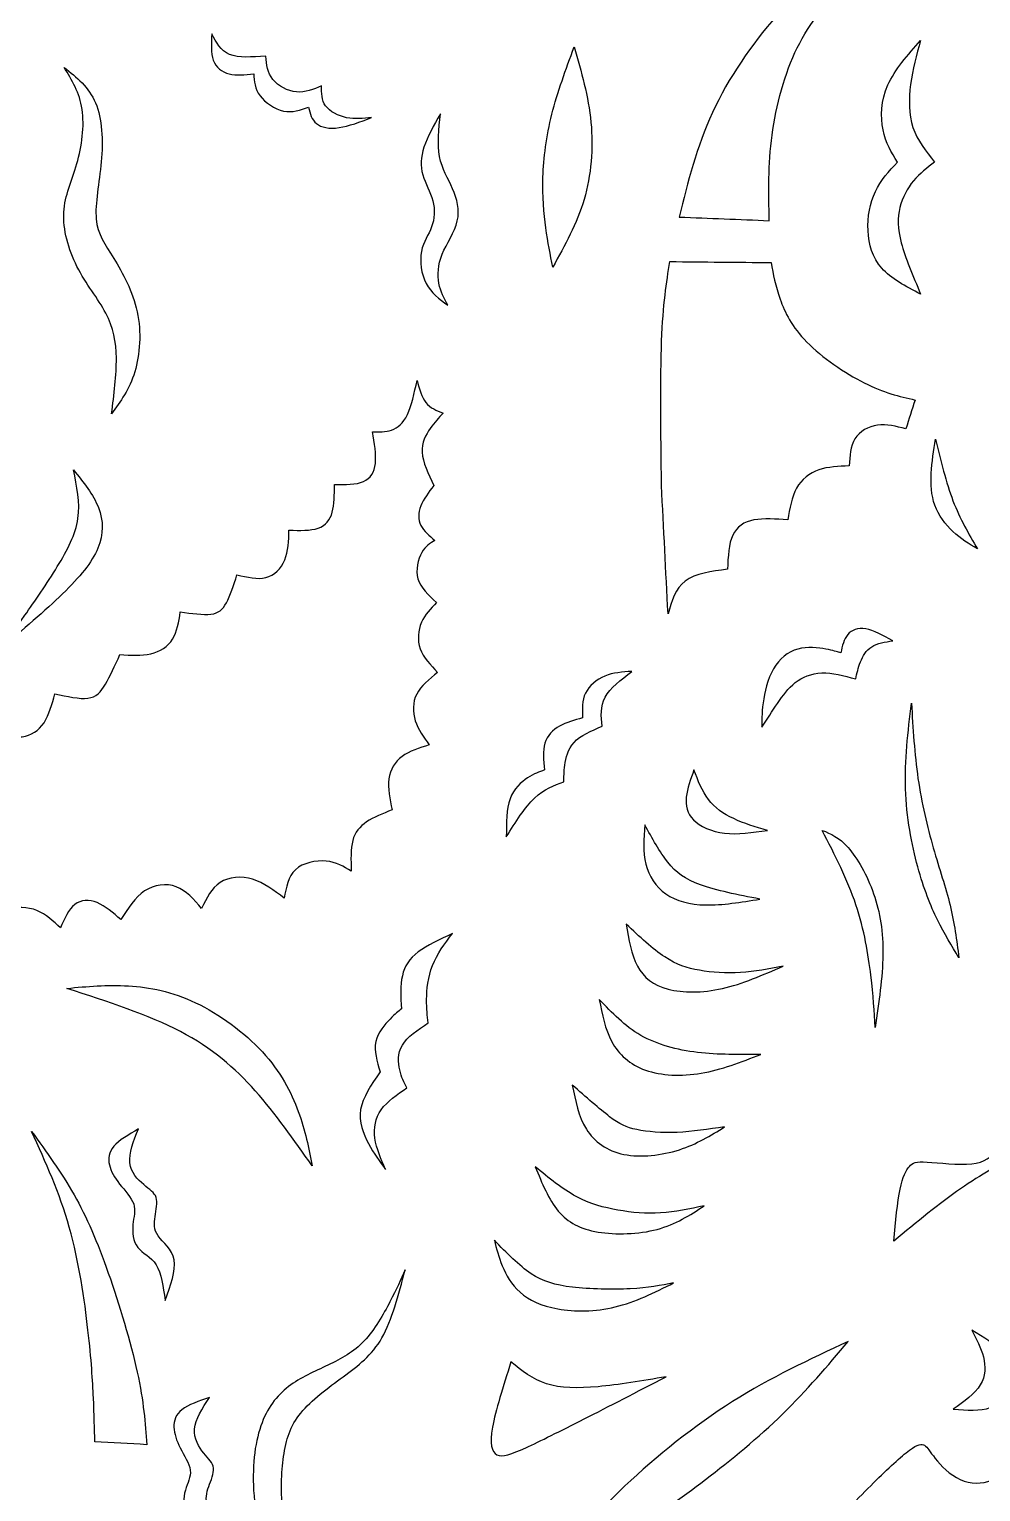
# Model space of a CAD drawing. Header units: millimetres. Extents: x 30 to 570, y 16 to 401.
# Drawn here: x 163.5 to 231.7, y 214.3 to 319.1 of the extents above; entities that cross this region are included whole.
import ezdxf

# ---------------------------------------------------------------- set-up
doc = ezdxf.new("R2010")
doc.units = ezdxf.units.MM
doc.layers.add('Default', color=7, linetype='Continuous')
doc.layers.add('DV1_Layer_1', color=7, linetype='Continuous')

# ---------------------------------------------------------------- blocks, each defined once
blk = doc.blocks.new('SE')
at = {"layer": 'DV1_Layer_1', "color": 7, "linetype": 'Continuous'}
for points, knots in [([(300.17, 19.96), (298.13, 20), (296.08, 20.05), (294.36, 20.47), (292.65, 20.89), (291.27, 21.7), (290.4, 22.74), (289.53, 23.79), (289.18, 25.08), (288.82, 26.37), (287.26, 26.33), (284.15, 26.24), (281.21, 28.28), (280.05, 29.42), (278.89, 30.55), (278.05, 31.8), (277.2, 33.05), (276.49, 32.42), (275.06, 31.18), (271.86, 31.53), (270.68, 32.31), (269.5, 33.09), (268.74, 34.47), (267.99, 35.85), (267.05, 34.87), (266.12, 33.89), (264.74, 33.38), (263.36, 32.87), (261.53, 32.83), (260.13, 33.16), (258.73, 33.49), (257.75, 34.21), (257.08, 35.07), (256.41, 35.94), (256.05, 36.97), (255.7, 37.99), (253.83, 37.9), (250.09, 37.72), (244.21, 39.86), (238.87, 42.26), (234.95, 41.91), (233.02, 41.42), (231.08, 40.93), (229.16, 40.13), (227.14, 38.79), (225.11, 37.46), (222.98, 35.59), (220.46, 33.87), (217.95, 32.16), (212.16, 29.04), (208.28, 27.04), (201.96, 24.99), (198.96, 24.34), (195.95, 23.7), (193.1, 23.43), (189.43, 23.5), (185.76, 23.56), (181.26, 23.97), (177.1, 25.28), (172.94, 26.59), (165.28, 31.04), (156.91, 35.5), (153.21, 37.08), (149.52, 38.66), (146.31, 39.59), (143.49, 40.01), (140.66, 40.44), (138.21, 40.35), (135.87, 39.66), (133.54, 38.97), (129.08, 36.39), (124.28, 35.59), (121.98, 35.41), (119.69, 35.23), (117.51, 35.27), (115.66, 35.63), (113.81, 35.99), (112.3, 36.65), (110.79, 37.32), (109.9, 35.81), (108.11, 32.78), (104.55, 31.53), (102.86, 31.24), (101.17, 30.96), (99.57, 31), (98.21, 31.53), (96.85, 32.07), (95.74, 33.09), (94.96, 34.21), (94.18, 35.32), (93.73, 36.52), (93.42, 37.79), (93.11, 39.06), (92.93, 40.39), (92.76, 41.73), (90.17, 40.88), (87.59, 40.04), (84.56, 39.21), (81.54, 38.39), (74.59, 36.79), (69.43, 36.43), (66.6, 36.68), (63.77, 36.92), (60.7, 37.59), (57.41, 38.9), (54.11, 40.22), (50.6, 42.17), (48.24, 45.18), (45.88, 48.18), (43.47, 56.29), (44.81, 61.36), (45.94, 63.41), (47.08, 65.46), (48.68, 67.02), (50.28, 68.57), (47.52, 70.89), (44.76, 73.2), (42, 75.52), (44.45, 78.15), (46.9, 80.77), (49.35, 83.4), (46.77, 85.8), (44.18, 88.21), (41.6, 90.61), (44.14, 93.24), (46.68, 95.87), (49.21, 98.49), (46.63, 101.12), (44.05, 103.75), (41.47, 106.37), (44.14, 109.04), (46.81, 111.71), (49.48, 114.39), (46.68, 116.88), (43.87, 119.37), (41.07, 121.87), (43.34, 124.63), (45.61, 127.39), (47.88, 130.15), (45.12, 132.68), (42.36, 135.22), (39.6, 137.76), (41.96, 140.39), (44.32, 143.01), (46.68, 145.64), (44.01, 148), (41.33, 150.36), (38.66, 152.72), (41.33, 155.3), (44.01, 157.88), (46.68, 160.46), (43.92, 162.87), (41.16, 165.27), (38.4, 167.68), (41.16, 170.39), (43.92, 173.11), (46.68, 175.82), (43.78, 178.09), (40.89, 180.36), (38, 182.63), (40.62, 185.31), (43.25, 187.98), (45.88, 190.65), (43.43, 193.14), (40.98, 195.63), (38.53, 198.13), (41.38, 200.49), (44.23, 202.85), (47.08, 205.21), (44.63, 207.7), (42.18, 210.19), (39.73, 212.69), (42.14, 215.22), (44.54, 217.76), (46.94, 220.3), (44.27, 222.66), (41.6, 225.02), (38.93, 227.38), (41.29, 230.32), (43.65, 233.25), (46.01, 236.19), (43.47, 238.37), (40.93, 240.56), (38.4, 242.74), (40.93, 245.68), (43.47, 248.61), (46.01, 251.55), (43.03, 253.56), (40.04, 255.56), (37.06, 257.56), (39.78, 259.83), (42.49, 262.1), (45.21, 264.37), (42.27, 267.04), (39.33, 269.72), (36.39, 272.39), (39.33, 274.92), (42.27, 277.46), (45.21, 280), (42.4, 282.49), (39.6, 284.99), (36.79, 287.48), (39.82, 290.06), (42.85, 292.64), (45.88, 295.23), (43.25, 297.81), (40.62, 300.39), (38, 302.97), (41.07, 305.29), (44.14, 307.6), (47.21, 309.92), (44.5, 311.88), (41.78, 313.84), (39.06, 315.79), (41.82, 318.51), (44.58, 321.23), (47.35, 323.94), (44.41, 326.79), (41.47, 329.64), (38.53, 332.49), (41.6, 334.8), (44.67, 337.12), (47.75, 339.43), (44.9, 342.24), (42.05, 345.04), (39.2, 347.85), (42, 349.94), (44.81, 352.03), (47.61, 354.13), (44.76, 356.17), (41.91, 358.22), (39.06, 360.27), (41.82, 363.07), (44.58, 365.88), (47.35, 368.68), (44.85, 370.78), (42.36, 372.87), (39.87, 374.96)], [0, 0, 0, 0, 0.011364, 0.011364, 0.011364, 0.022727, 0.022727, 0.022727, 0.034091, 0.034091, 0.034091, 0.045455, 0.056818, 0.056818, 0.056818, 0.068182, 0.068182, 0.068182, 0.079545, 0.090909, 0.090909, 0.090909, 0.102273, 0.102273, 0.102273, 0.113636, 0.113636, 0.113636, 0.125, 0.125, 0.125, 0.136364, 0.136364, 0.136364, 0.147727, 0.147727, 0.147727, 0.159091, 0.170455, 0.181818, 0.193182, 0.193182, 0.193182, 0.204545, 0.204545, 0.204545, 0.215909, 0.215909, 0.215909, 0.227273, 0.238636, 0.25, 0.25, 0.25, 0.261364, 0.261364, 0.261364, 0.272727, 0.272727, 0.272727, 0.284091, 0.295455, 0.295455, 0.295455, 0.306818, 0.306818, 0.306818, 0.318182, 0.318182, 0.318182, 0.329545, 0.340909, 0.340909, 0.340909, 0.352273, 0.352273, 0.352273, 0.363636, 0.363636, 0.363636, 0.375, 0.386364, 0.386364, 0.386364, 0.397727, 0.397727, 0.397727, 0.409091, 0.409091, 0.409091, 0.420455, 0.420455, 0.420455, 0.431818, 0.431818, 0.431818, 0.443182, 0.443182, 0.443182, 0.454545, 0.465909, 0.465909, 0.465909, 0.477273, 0.477273, 0.477273, 0.488636, 0.488636, 0.488636, 0.5, 0.511364, 0.511364, 0.511364, 0.522727, 0.522727, 0.522727, 0.534091, 0.534091, 0.534091, 0.545455, 0.545455, 0.545455, 0.556818, 0.556818, 0.556818, 0.568182, 0.568182, 0.568182, 0.579545, 0.579545, 0.579545, 0.590909, 0.590909, 0.590909, 0.602273, 0.602273, 0.602273, 0.613636, 0.613636, 0.613636, 0.625, 0.625, 0.625, 0.636364, 0.636364, 0.636364, 0.647727, 0.647727, 0.647727, 0.659091, 0.659091, 0.659091, 0.670455, 0.670455, 0.670455, 0.681818, 0.681818, 0.681818, 0.693182, 0.693182, 0.693182, 0.704545, 0.704545, 0.704545, 0.715909, 0.715909, 0.715909, 0.727273, 0.727273, 0.727273, 0.738636, 0.738636, 0.738636, 0.75, 0.75, 0.75, 0.761364, 0.761364, 0.761364, 0.772727, 0.772727, 0.772727, 0.784091, 0.784091, 0.784091, 0.795455, 0.795455, 0.795455, 0.806818, 0.806818, 0.806818, 0.818182, 0.818182, 0.818182, 0.829545, 0.829545, 0.829545, 0.840909, 0.840909, 0.840909, 0.852273, 0.852273, 0.852273, 0.863636, 0.863636, 0.863636, 0.875, 0.875, 0.875, 0.886364, 0.886364, 0.886364, 0.897727, 0.897727, 0.897727, 0.909091, 0.909091, 0.909091, 0.920455, 0.920455, 0.920455, 0.931818, 0.931818, 0.931818, 0.943182, 0.943182, 0.943182, 0.954545, 0.954545, 0.954545, 0.965909, 0.965909, 0.965909, 0.977273, 0.977273, 0.977273, 1, 1, 1, 1]), ([(210.09, 305.68), (210.71, 308.19), (211.33, 310.7), (212.47, 313.17), (213.62, 315.64), (215.28, 318.06), (217.06, 320.1), (218.84, 322.14), (220.73, 323.81), (224.24, 326.08), (225.86, 326.68), (227.48, 327.28), (225.59, 325.65), (223.7, 324.03), (222.17, 322.53), (220.64, 321.03), (219.46, 319.66), (218.56, 317.82), (217.66, 315.99), (217.04, 313.7), (216.75, 311.56), (216.46, 309.42), (216.51, 307.42), (216.55, 305.42), (214.4, 305.51), (212.24, 305.6), (210.09, 305.68)], [0, 0, 0, 0, 0.1, 0.1, 0.1, 0.2, 0.2, 0.2, 0.3, 0.3, 0.4, 0.4, 0.4, 0.5, 0.5, 0.5, 0.6, 0.6, 0.6, 0.7, 0.7, 0.7, 0.8, 0.8, 0.8, 1, 1, 1, 1]), ([(176.57, 318.81), (176.88, 318.21), (177.19, 317.61), (178.48, 317.08), (179.45, 317.15), (180.43, 317.21), (180.5, 316.61), (180.56, 316.01), (180.94, 315.54), (181.32, 315.06), (182.01, 314.7), (182.64, 314.65), (183.27, 314.59), (183.85, 314.84), (184.43, 315.08), (184.43, 314.57), (184.43, 314.06), (185.03, 313.24), (185.63, 312.93), (186.83, 312.68), (187.43, 312.75), (188.03, 312.82), (187.21, 312.5), (186.38, 312.19), (185.69, 312.09), (184.99, 311.99), (184.41, 312.1), (183.72, 312.66), (183.61, 313.1), (183.5, 313.55), (182.92, 313.35), (182.34, 313.15), (181.71, 313.28), (181.08, 313.41), (180.39, 313.88), (180.02, 314.38), (179.65, 314.88), (179.61, 315.41), (179.57, 315.95), (178.94, 315.88), (178.32, 315.81), (177.28, 316.08), (176.86, 316.41), (176.67, 316.92), (176.48, 317.44), (176.52, 318.12), (176.57, 318.81)], [0, 0, 0, 0, 0.055556, 0.055556, 0.111111, 0.111111, 0.111111, 0.166667, 0.166667, 0.166667, 0.222222, 0.222222, 0.222222, 0.277778, 0.277778, 0.277778, 0.333333, 0.333333, 0.388889, 0.388889, 0.444444, 0.444444, 0.444444, 0.5, 0.5, 0.5, 0.555556, 0.555556, 0.611111, 0.611111, 0.611111, 0.666667, 0.666667, 0.666667, 0.722222, 0.722222, 0.722222, 0.777778, 0.777778, 0.777778, 0.833333, 0.833333, 0.888889, 0.888889, 0.888889, 1, 1, 1, 1]), ([(202.56, 317.88), (201.96, 316.26), (201.36, 314.64), (200.56, 311.46), (200.36, 309.91), (200.31, 308.53), (200.27, 307.15), (200.38, 305.95), (200.52, 304.91), (200.67, 303.86), (200.85, 302.97), (201.02, 302.09), (201.89, 303.64), (202.76, 305.2), (203.27, 306.94), (203.78, 308.68), (203.93, 310.62), (203.76, 312.47), (203.58, 314.33), (203.07, 316.1), (202.56, 317.88)], [0, 0, 0, 0, 0.125, 0.125, 0.25, 0.25, 0.25, 0.375, 0.375, 0.375, 0.5, 0.5, 0.5, 0.625, 0.625, 0.625, 0.75, 0.75, 0.75, 1, 1, 1, 1]), ([(227.41, 318.35), (226.48, 317.3), (225.55, 316.26), (224.57, 314.04), (224.52, 312.86), (224.71, 311.93), (224.9, 310.99), (225.32, 310.3), (225.75, 309.62), (225.15, 308.97), (224.55, 308.33), (223.77, 306.68), (223.59, 305.68), (223.64, 304.71), (223.68, 303.73), (223.95, 302.77), (225.28, 301.26), (226.35, 300.71), (227.41, 300.15), (226.86, 301.46), (226.3, 302.77), (226.02, 303.82), (225.75, 304.86), (225.75, 305.64), (225.92, 306.36), (226.1, 307.08), (226.46, 307.75), (226.9, 308.28), (227.35, 308.82), (227.88, 309.22), (228.41, 309.62), (227.79, 310.39), (227.17, 311.17), (226.86, 312.1), (226.55, 313.04), (226.55, 314.13), (226.69, 315.19), (226.84, 316.26), (227.12, 317.3), (227.41, 318.35)], [0, 0, 0, 0, 0.066667, 0.066667, 0.133333, 0.133333, 0.133333, 0.2, 0.2, 0.2, 0.266667, 0.266667, 0.333333, 0.333333, 0.333333, 0.4, 0.4, 0.466667, 0.466667, 0.466667, 0.533333, 0.533333, 0.533333, 0.6, 0.6, 0.6, 0.666667, 0.666667, 0.666667, 0.733333, 0.733333, 0.733333, 0.8, 0.8, 0.8, 0.866667, 0.866667, 0.866667, 1, 1, 1, 1]), ([(165.97, 316.41), (166.53, 315.5), (167.08, 314.59), (167.26, 313.4), (167.44, 312.22), (167.24, 310.75), (166.88, 309.51), (166.53, 308.26), (166.02, 307.24), (165.88, 304.8), (166.26, 303.37), (166.89, 302.13), (167.53, 300.89), (168.41, 299.82), (168.96, 298.79), (169.5, 297.75), (169.7, 296.75), (169.73, 294.36), (169.55, 292.96), (169.37, 291.56), (170.01, 292.45), (170.66, 293.33), (171.04, 294.58), (171.41, 295.82), (171.52, 297.42), (170.9, 300.35), (170.17, 301.69), (168.9, 303.73), (168.37, 304.44), (168.27, 305.54), (168.17, 306.64), (168.5, 308.13), (168.77, 311.17), (168.7, 312.73), (168.23, 313.86), (167.75, 314.99), (166.86, 315.7), (165.97, 316.41)], [0, 0, 0, 0, 0.066667, 0.066667, 0.066667, 0.133333, 0.133333, 0.133333, 0.2, 0.2, 0.266667, 0.266667, 0.266667, 0.333333, 0.333333, 0.333333, 0.4, 0.4, 0.466667, 0.466667, 0.466667, 0.533333, 0.533333, 0.533333, 0.6, 0.6, 0.666667, 0.666667, 0.733333, 0.733333, 0.733333, 0.8, 0.8, 0.866667, 0.866667, 0.866667, 1, 1, 1, 1]), ([(193.49, 299.35), (192.89, 299.8), (192.29, 300.24), (191.58, 301.6), (191.47, 302.51), (191.6, 303.21), (191.74, 303.91), (192.12, 304.4), (192.33, 304.97), (192.54, 305.55), (192.63, 306.88), (191.87, 308.08), (191.69, 308.71), (191.52, 309.33), (191.54, 309.97), (191.78, 310.7), (192.03, 311.44), (192.49, 312.26), (192.96, 313.08), (192.85, 311.99), (192.74, 310.9), (193.07, 309.13), (193.52, 308.44), (193.84, 307.71), (194.16, 306.97), (194.36, 306.2), (194.17, 305.4), (193.98, 304.6), (193.4, 303.77), (193.09, 303.01), (192.78, 302.24), (192.74, 301.53), (192.85, 300.93), (192.96, 300.33), (193.23, 299.84), (193.49, 299.35)], [0, 0, 0, 0, 0.071429, 0.071429, 0.142857, 0.142857, 0.142857, 0.214286, 0.214286, 0.214286, 0.285714, 0.357143, 0.357143, 0.357143, 0.428571, 0.428571, 0.428571, 0.5, 0.5, 0.5, 0.571429, 0.571429, 0.642857, 0.642857, 0.642857, 0.714286, 0.714286, 0.714286, 0.785714, 0.785714, 0.785714, 0.857143, 0.857143, 0.857143, 1, 1, 1, 1]), ([(209.29, 277.23), (209.55, 278.14), (209.82, 279.05), (210.53, 279.58), (211.24, 280.12), (212.4, 280.27), (213.55, 280.43), (213.6, 281.34), (213.64, 282.25), (214.22, 283.49), (215.28, 284.16), (217.02, 284.03), (217.88, 283.96), (218.02, 284.78), (218.15, 285.6), (218.51, 286.24), (218.86, 286.87), (219.44, 287.31), (220.1, 287.55), (220.77, 287.78), (221.53, 287.8), (222.28, 287.83), (222.33, 288.54), (222.37, 289.25), (222.7, 289.78), (223.04, 290.31), (223.66, 290.67), (224.31, 290.76), (224.97, 290.85), (225.66, 290.67), (226.35, 290.49), (226.57, 291.18), (226.79, 291.87), (227.01, 292.56), (225.88, 292.82), (224.75, 293.09), (221.97, 294.49), (220.33, 295.62), (218.17, 297.8), (217.66, 298.84), (217.33, 299.79), (216.99, 300.73), (216.84, 301.58), (216.68, 302.42), (214.26, 302.44), (211.84, 302.46), (209.42, 302.49), (209.18, 300.98), (208.93, 299.46), (208.73, 294.11), (208.78, 290.27), (208.82, 286.43), (208.98, 283.36), (209.13, 280.29), (209.29, 277.23)], [0, 0, 0, 0, 0.047619, 0.047619, 0.047619, 0.095238, 0.095238, 0.095238, 0.142857, 0.142857, 0.190476, 0.238095, 0.238095, 0.238095, 0.285714, 0.285714, 0.285714, 0.333333, 0.333333, 0.333333, 0.380952, 0.380952, 0.380952, 0.428571, 0.428571, 0.428571, 0.47619, 0.47619, 0.47619, 0.52381, 0.52381, 0.52381, 0.571429, 0.571429, 0.571429, 0.619048, 0.619048, 0.666667, 0.666667, 0.714286, 0.714286, 0.714286, 0.761905, 0.761905, 0.761905, 0.809524, 0.809524, 0.809524, 0.857143, 0.857143, 0.904762, 0.904762, 0.904762, 1, 1, 1, 1]), ([(186.56, 258.77), (186.54, 259.57), (186.52, 260.37), (186.67, 260.97), (186.83, 261.57), (187.5, 262.37), (188.83, 262.9), (189.49, 263.17), (189.34, 263.95), (189.18, 264.72), (189.27, 265.39), (189.36, 266.06), (189.69, 266.61), (190.74, 267.39), (191.45, 267.61), (192.16, 267.83), (191.76, 268.39), (191.36, 268.94), (190.96, 270.19), (190.96, 270.88), (191.56, 272.05), (192.16, 272.54), (192.76, 273.03), (192.25, 273.56), (191.74, 274.1), (191.29, 275.34), (191.36, 276.05), (191.6, 276.62), (191.85, 277.18), (192.27, 277.61), (192.69, 278.03), (192.12, 278.56), (191.54, 279.1), (191.35, 279.74), (191.16, 280.38), (191.36, 281.14), (191.63, 281.62), (191.89, 282.09), (192.23, 282.29), (192.56, 282.49), (192.16, 282.83), (191.76, 283.16), (191.56, 283.57), (191.36, 283.98), (191.36, 284.47), (191.74, 285.45), (192.12, 285.94), (192.49, 286.43), (192.09, 287.27), (191.69, 288.11), (191.65, 288.81), (191.6, 289.51), (191.92, 290.07), (192.23, 290.51), (192.54, 290.96), (192.85, 291.29), (193.16, 291.62), (192.69, 291.8), (192.23, 291.98), (191.92, 292.37), (191.61, 292.76), (191.45, 293.36), (191.29, 293.96), (191.09, 293.05), (190.89, 292.13), (190.29, 290.89), (189.89, 290.56), (189.46, 290.4), (189.03, 290.25), (188.56, 290.27), (188.1, 290.29), (188.23, 289.47), (188.36, 288.65), (188.3, 288.01), (188.23, 287.38), (187.96, 286.94), (186.92, 286.49), (186.14, 286.49), (185.36, 286.49), (185.36, 285.78), (185.36, 285.07), (185.05, 283.96), (184.74, 283.56), (184.2, 283.37), (183.65, 283.18), (182.87, 283.2), (182.1, 283.23), (182.08, 282.47), (182.05, 281.72), (181.54, 280.47), (181.05, 279.98), (180.44, 279.83), (179.83, 279.67), (179.1, 279.85), (178.37, 280.03), (178.12, 279.27), (177.88, 278.52), (177.61, 278.02), (177.34, 277.52), (177.06, 277.27), (175.94, 277.14), (175.12, 277.25), (174.3, 277.36), (174.19, 276.65), (174.08, 275.94), (173.75, 275.41), (173.41, 274.87), (172.86, 274.52), (172.19, 274.36), (171.52, 274.21), (170.75, 274.25), (169.97, 274.3), (169.61, 273.52), (169.26, 272.74), (168.93, 272.18), (168.59, 271.61), (168.28, 271.25), (167.68, 271.18), (167.08, 271.1), (166.19, 271.3), (165.3, 271.5), (165.1, 270.74), (164.9, 269.99), (164.53, 269.42), (164.15, 268.86), (163.59, 268.48), (162.35, 268.34), (161.66, 268.59), (160.97, 268.83), (160.15, 267.92), (159.33, 267.01), (157.69, 265.79), (156.86, 265.48), (155.56, 265.32), (154.26, 265.17), (152.49, 265.17), (151.07, 265.21), (149.64, 265.26), (148.58, 265.35), (147.51, 265.43), (147.84, 264.52), (148.18, 263.61), (148.18, 262.88), (148.18, 262.15), (147.84, 261.59), (147.39, 261.22), (146.93, 260.86), (146.36, 260.68), (145.78, 260.5), (146.09, 259.66), (146.4, 258.81), (146.65, 257.53), (146.58, 257.08), (146.11, 256.24), (145.71, 255.84), (145.31, 255.44), (146.02, 255.79), (146.73, 256.15), (147.41, 256.2), (148.09, 256.26), (148.73, 256.02), (149.62, 255.3), (149.87, 254.84), (150.11, 254.37), (150.62, 254.95), (151.13, 255.53), (151.69, 255.83), (152.24, 256.13), (152.84, 256.15), (153.35, 255.9), (153.86, 255.66), (154.29, 255.15), (154.71, 254.64), (155.26, 255.15), (155.82, 255.66), (156.44, 255.93), (157.06, 256.19), (157.75, 256.22), (158.4, 255.98), (159.04, 255.75), (159.64, 255.26), (160.24, 254.77), (160.73, 255.28), (161.22, 255.79), (162.53, 256.26), (163.35, 256.22), (164.02, 255.95), (164.68, 255.68), (165.19, 255.19), (165.7, 254.7), (165.99, 255.37), (166.28, 256.04), (166.73, 256.38), (167.17, 256.73), (167.77, 256.75), (168.35, 256.52), (168.93, 256.28), (169.48, 255.79), (170.04, 255.3), (170.55, 256.1), (171.06, 256.9), (172.43, 257.81), (173.3, 257.93), (174.01, 257.66), (174.72, 257.39), (175.28, 256.75), (175.83, 256.1), (176.19, 256.84), (176.54, 257.57), (177.79, 258.37), (178.68, 258.44), (179.49, 258.19), (180.3, 257.95), (181.03, 257.39), (181.76, 256.84), (181.9, 257.61), (182.03, 258.39), (183.1, 259.37), (184.03, 259.57), (184.76, 259.5), (185.5, 259.44), (186.03, 259.1), (186.56, 258.77)], [0, 0, 0, 0, 0.012195, 0.012195, 0.012195, 0.02439, 0.036585, 0.036585, 0.036585, 0.04878, 0.04878, 0.04878, 0.060976, 0.060976, 0.073171, 0.073171, 0.073171, 0.085366, 0.085366, 0.097561, 0.097561, 0.109756, 0.109756, 0.109756, 0.121951, 0.121951, 0.134146, 0.134146, 0.134146, 0.146341, 0.146341, 0.146341, 0.158537, 0.158537, 0.158537, 0.170732, 0.170732, 0.170732, 0.182927, 0.182927, 0.182927, 0.195122, 0.195122, 0.195122, 0.207317, 0.207317, 0.219512, 0.219512, 0.219512, 0.231707, 0.231707, 0.231707, 0.243902, 0.243902, 0.243902, 0.256098, 0.256098, 0.256098, 0.268293, 0.268293, 0.268293, 0.280488, 0.280488, 0.280488, 0.292683, 0.292683, 0.304878, 0.304878, 0.304878, 0.317073, 0.317073, 0.317073, 0.329268, 0.329268, 0.329268, 0.341463, 0.341463, 0.353659, 0.353659, 0.353659, 0.365854, 0.365854, 0.378049, 0.378049, 0.378049, 0.390244, 0.390244, 0.390244, 0.402439, 0.402439, 0.414634, 0.414634, 0.414634, 0.426829, 0.426829, 0.426829, 0.439024, 0.439024, 0.439024, 0.45122, 0.45122, 0.463415, 0.463415, 0.463415, 0.47561, 0.47561, 0.47561, 0.487805, 0.487805, 0.487805, 0.5, 0.5, 0.5, 0.512195, 0.512195, 0.512195, 0.52439, 0.52439, 0.52439, 0.536585, 0.536585, 0.536585, 0.54878, 0.54878, 0.54878, 0.560976, 0.560976, 0.573171, 0.573171, 0.573171, 0.585366, 0.585366, 0.597561, 0.597561, 0.597561, 0.609756, 0.609756, 0.609756, 0.621951, 0.621951, 0.621951, 0.634146, 0.634146, 0.634146, 0.646341, 0.646341, 0.646341, 0.658537, 0.658537, 0.658537, 0.670732, 0.670732, 0.682927, 0.682927, 0.695122, 0.695122, 0.695122, 0.707317, 0.707317, 0.707317, 0.719512, 0.719512, 0.731707, 0.731707, 0.731707, 0.743902, 0.743902, 0.743902, 0.756098, 0.756098, 0.756098, 0.768293, 0.768293, 0.768293, 0.780488, 0.780488, 0.780488, 0.792683, 0.792683, 0.792683, 0.804878, 0.804878, 0.804878, 0.817073, 0.817073, 0.829268, 0.829268, 0.829268, 0.841463, 0.841463, 0.841463, 0.853659, 0.853659, 0.853659, 0.865854, 0.865854, 0.865854, 0.878049, 0.878049, 0.878049, 0.890244, 0.890244, 0.902439, 0.902439, 0.902439, 0.914634, 0.914634, 0.914634, 0.926829, 0.926829, 0.939024, 0.939024, 0.939024, 0.95122, 0.95122, 0.95122, 0.963415, 0.963415, 0.97561, 0.97561, 0.97561, 1, 1, 1, 1]), ([(228.48, 289.76), (228.35, 288.94), (228.21, 288.11), (228.17, 287.31), (228.12, 286.51), (228.17, 285.74), (228.43, 285.01), (228.7, 284.29), (229.19, 283.63), (229.73, 283.12), (230.28, 282.61), (230.88, 282.25), (231.48, 281.89), (230.86, 282.96), (230.23, 284.03), (229.73, 285.34), (229.23, 286.65), (228.86, 288.2), (228.48, 289.76)], [0, 0, 0, 0, 0.142857, 0.142857, 0.142857, 0.285714, 0.285714, 0.285714, 0.428571, 0.428571, 0.428571, 0.571429, 0.571429, 0.571429, 0.714286, 0.714286, 0.714286, 1, 1, 1, 1]), ([(166.64, 287.56), (166.88, 286.38), (167.13, 285.2), (166.79, 282.92), (166.21, 281.81), (165.48, 280.61), (164.75, 279.41), (163.86, 278.12), (163.15, 277.12), (162.44, 276.12), (161.91, 275.41), (161.37, 274.7), (162.99, 276.07), (164.62, 277.45), (165.86, 278.66), (167.1, 279.87), (167.97, 280.92), (168.39, 281.93), (168.81, 282.94), (168.79, 283.92), (168.43, 284.85), (168.06, 285.78), (167.35, 286.67), (166.64, 287.56)], [0, 0, 0, 0, 0.111111, 0.111111, 0.222222, 0.222222, 0.222222, 0.333333, 0.333333, 0.333333, 0.444444, 0.444444, 0.444444, 0.555556, 0.555556, 0.555556, 0.666667, 0.666667, 0.666667, 0.777778, 0.777778, 0.777778, 1, 1, 1, 1]), ([(216.15, 271.13), (216.28, 271.92), (216.55, 272.88), (217.02, 273.55), (217.48, 274.23), (218.15, 274.63), (218.86, 274.76), (219.57, 274.9), (220.33, 274.76), (220.8, 274.66), (221.28, 274.56), (221.48, 274.5), (221.68, 274.43), (221.79, 274.92), (221.9, 275.41), (222.18, 275.74), (222.46, 276.07), (222.9, 276.25), (223.47, 276.15), (224.04, 276.05), (224.73, 275.67), (225.41, 275.3), (224.86, 275.21), (224.3, 275.12), (223.9, 274.86), (223.5, 274.61), (223.26, 274.19), (223.09, 273.78), (222.93, 273.36), (222.84, 272.96), (222.75, 272.56), (221.9, 272.79), (221.06, 273.01), (220.32, 272.99), (219.57, 272.96), (218.93, 272.7), (217.91, 271.9), (217.53, 271.36), (216.77, 270.25), (216.39, 269.68), (216.02, 269.1), (216.02, 269.72), (216.02, 270.34), (216.15, 271.13)], [0, 0, 0, 0, 0.0625, 0.0625, 0.0625, 0.125, 0.125, 0.125, 0.1875, 0.1875, 0.1875, 0.25, 0.25, 0.25, 0.3125, 0.3125, 0.3125, 0.375, 0.375, 0.375, 0.4375, 0.4375, 0.4375, 0.5, 0.5, 0.5, 0.5625, 0.5625, 0.5625, 0.625, 0.625, 0.625, 0.6875, 0.6875, 0.6875, 0.75, 0.75, 0.8125, 0.8125, 0.875, 0.875, 0.875, 1, 1, 1, 1]), ([(197.69, 261.24), (197.69, 262.24), (197.69, 264.23), (198.76, 265.17), (199.67, 265.77), (200.05, 265.9), (200.42, 266.03), (200.36, 266.72), (200.29, 267.41), (200.46, 267.96), (200.62, 268.5), (201.02, 268.9), (201.51, 269.18), (202, 269.45), (202.58, 269.61), (203.16, 269.77), (203.13, 270.39), (203.11, 271.01), (203.37, 271.54), (203.62, 272.08), (204.16, 272.52), (205.36, 273.01), (206.02, 273.05), (206.69, 273.1), (205.91, 272.5), (205.13, 271.9), (204.42, 270.59), (204.49, 269.88), (204.56, 269.17), (203.78, 268.83), (203, 268.5), (202.09, 267.52), (201.96, 266.88), (201.89, 266.38), (201.82, 265.88), (201.82, 265.52), (201.82, 265.17), (201.11, 264.92), (200.4, 264.68), (199.71, 264.02), (199.02, 263.37), (198.36, 262.3), (197.69, 261.24)], [0, 0, 0, 0, 0.058824, 0.117647, 0.117647, 0.176471, 0.176471, 0.176471, 0.235294, 0.235294, 0.235294, 0.294118, 0.294118, 0.294118, 0.352941, 0.352941, 0.352941, 0.411765, 0.411765, 0.411765, 0.470588, 0.470588, 0.529412, 0.529412, 0.529412, 0.588235, 0.588235, 0.647059, 0.647059, 0.647059, 0.705882, 0.705882, 0.764706, 0.764706, 0.764706, 0.823529, 0.823529, 0.823529, 0.882353, 0.882353, 0.882353, 1, 1, 1, 1]), ([(226.75, 270.83), (226.5, 268.77), (226.26, 266.7), (226.39, 262.66), (226.77, 260.68), (227.2, 259.09), (227.63, 257.5), (228.12, 256.3), (228.62, 255.28), (229.12, 254.26), (229.63, 253.42), (230.15, 252.57), (229.99, 253.82), (229.83, 255.06), (229.52, 256.34), (229.21, 257.61), (228.75, 258.93), (227.88, 261.95), (227.48, 263.66), (227.22, 265.42), (226.97, 267.19), (226.86, 269.01), (226.75, 270.83)], [0, 0, 0, 0, 0.111111, 0.111111, 0.222222, 0.222222, 0.222222, 0.333333, 0.333333, 0.333333, 0.444444, 0.444444, 0.444444, 0.555556, 0.555556, 0.555556, 0.666667, 0.666667, 0.777778, 0.777778, 0.777778, 1, 1, 1, 1]), ([(211.15, 266.03), (211.44, 265.28), (211.73, 264.52), (212.19, 263.92), (212.64, 263.32), (213.26, 262.88), (214, 262.54), (214.73, 262.19), (215.57, 261.95), (216.42, 261.7), (215.35, 261.55), (214.28, 261.39), (213.34, 261.5), (212.4, 261.61), (211.57, 261.99), (211.11, 262.46), (210.64, 262.92), (210.53, 263.48), (210.6, 264.09), (210.66, 264.7), (210.91, 265.37), (211.15, 266.03)], [0, 0, 0, 0, 0.125, 0.125, 0.125, 0.25, 0.25, 0.25, 0.375, 0.375, 0.375, 0.5, 0.5, 0.5, 0.625, 0.625, 0.625, 0.75, 0.75, 0.75, 1, 1, 1, 1]), ([(207.62, 262.1), (208.15, 261.12), (208.69, 260.15), (209.28, 259.41), (209.86, 258.68), (210.51, 258.19), (211.62, 257.79), (212.73, 257.39), (214.31, 257.08), (215.88, 256.77), (214.53, 256.55), (213.17, 256.33), (212.01, 256.35), (210.84, 256.37), (209.86, 256.64), (209.13, 257.15), (208.4, 257.66), (207.91, 258.41), (207.7, 259.28), (207.49, 260.15), (207.55, 261.12), (207.62, 262.1)], [0, 0, 0, 0, 0.125, 0.125, 0.125, 0.25, 0.25, 0.25, 0.375, 0.375, 0.375, 0.5, 0.5, 0.5, 0.625, 0.625, 0.625, 0.75, 0.75, 0.75, 1, 1, 1, 1]), ([(220.35, 261.7), (221.26, 259.93), (222.17, 258.15), (222.77, 256.36), (223.37, 254.57), (223.66, 252.77), (223.84, 251.31), (224.01, 249.84), (224.08, 248.71), (224.15, 247.57), (224.41, 249.37), (224.68, 251.17), (224.7, 252.78), (224.73, 254.39), (224.5, 255.82), (224.04, 257.15), (223.57, 258.48), (222.86, 259.73), (222.2, 260.47), (221.55, 261.21), (220.95, 261.46), (220.35, 261.7)], [0, 0, 0, 0, 0.125, 0.125, 0.125, 0.25, 0.25, 0.25, 0.375, 0.375, 0.375, 0.5, 0.5, 0.5, 0.625, 0.625, 0.625, 0.75, 0.75, 0.75, 1, 1, 1, 1]), ([(206.29, 254.97), (207.24, 254.08), (208.2, 253.19), (209.05, 252.63), (209.91, 252.06), (210.66, 251.82), (212.44, 251.51), (213.46, 251.44), (215.51, 251.57), (216.53, 251.77), (217.55, 251.97), (216.08, 251.33), (214.62, 250.68), (211.75, 250.04), (210.35, 250.04), (209.3, 250.32), (208.24, 250.6), (207.53, 251.15), (207.09, 251.97), (206.64, 252.79), (206.47, 253.88), (206.29, 254.97)], [0, 0, 0, 0, 0.111111, 0.111111, 0.111111, 0.222222, 0.222222, 0.333333, 0.333333, 0.444444, 0.444444, 0.444444, 0.555556, 0.555556, 0.666667, 0.666667, 0.666667, 0.777778, 0.777778, 0.777778, 1, 1, 1, 1]), ([(187.81, 239.24), (187.43, 239.96), (187.1, 240.8), (187.24, 241.68), (187.38, 242.55), (188.01, 243.47), (188.63, 244.38), (188.41, 245.13), (188.18, 245.89), (188.33, 246.55), (188.47, 247.22), (188.98, 247.8), (189.35, 248.17), (189.72, 248.55), (189.94, 248.73), (190.16, 248.91), (190.12, 249.75), (190.07, 250.6), (190.23, 251.28), (190.38, 251.97), (190.74, 252.51), (191.37, 252.98), (192, 253.46), (192.92, 253.88), (193.83, 254.31), (193.27, 253.57), (192.72, 252.84), (192.07, 251.2), (191.98, 250.28), (191.97, 249.58), (191.96, 248.89), (192.03, 248.4), (192.09, 247.91), (191.34, 247.4), (190.58, 246.89), (190.23, 246.3), (189.87, 245.71), (189.92, 245.04), (190.16, 244), (190.36, 243.62), (190.56, 243.24), (189.85, 242.75), (189.14, 242.27), (188.72, 241.67), (188.3, 241.07), (188.16, 240.35), (188.26, 239.62), (188.36, 238.89), (188.7, 238.13), (189.03, 237.38), (188.61, 237.96), (188.18, 238.53), (187.81, 239.24)], [0, 0, 0, 0, 0.052632, 0.052632, 0.052632, 0.105263, 0.105263, 0.105263, 0.157895, 0.157895, 0.157895, 0.210526, 0.210526, 0.210526, 0.263158, 0.263158, 0.263158, 0.315789, 0.315789, 0.315789, 0.368421, 0.368421, 0.368421, 0.421053, 0.421053, 0.421053, 0.473684, 0.473684, 0.526316, 0.526316, 0.526316, 0.578947, 0.578947, 0.578947, 0.631579, 0.631579, 0.631579, 0.684211, 0.684211, 0.736842, 0.736842, 0.736842, 0.789474, 0.789474, 0.789474, 0.842105, 0.842105, 0.842105, 0.894737, 0.894737, 0.894737, 1, 1, 1, 1]), ([(166.17, 250.37), (169.1, 249.42), (172.04, 248.46), (174.31, 247.27), (176.59, 246.09), (178.21, 244.66), (179.68, 243.02), (181.14, 241.38), (182.45, 239.51), (183.76, 237.65), (183.52, 238.91), (183.27, 240.18), (182.76, 241.55), (182.25, 242.93), (181.48, 244.42), (180.19, 245.82), (178.9, 247.22), (177.1, 248.53), (173.7, 250.15), (172.1, 250.46), (170.58, 250.55), (169.06, 250.64), (167.61, 250.51), (166.17, 250.37)], [0, 0, 0, 0, 0.111111, 0.111111, 0.111111, 0.222222, 0.222222, 0.222222, 0.333333, 0.333333, 0.333333, 0.444444, 0.444444, 0.444444, 0.555556, 0.555556, 0.555556, 0.666667, 0.666667, 0.777778, 0.777778, 0.777778, 1, 1, 1, 1]), ([(204.36, 249.57), (205.27, 248.62), (206.18, 247.66), (207.34, 247), (208.51, 246.33), (209.93, 245.95), (211.41, 245.78), (212.89, 245.6), (214.42, 245.62), (215.95, 245.64), (214.53, 245.09), (213.11, 244.53), (211.67, 244.29), (210.24, 244.04), (208.8, 244.11), (206.55, 244.91), (205.75, 245.64), (205.26, 246.54), (204.76, 247.44), (204.56, 248.51), (204.36, 249.57)], [0, 0, 0, 0, 0.125, 0.125, 0.125, 0.25, 0.25, 0.25, 0.375, 0.375, 0.375, 0.5, 0.5, 0.5, 0.625, 0.625, 0.75, 0.75, 0.75, 1, 1, 1, 1]), ([(202.42, 243.44), (203.4, 242.58), (204.38, 241.71), (205.1, 241.17), (205.82, 240.62), (206.29, 240.4), (207.8, 240.09), (208.84, 240), (209.94, 240.04), (211.04, 240.09), (212.2, 240.27), (213.35, 240.44), (212.35, 239.82), (211.35, 239.2), (210.1, 238.8), (208.84, 238.4), (207.33, 238.22), (204.91, 238.71), (204, 239.38), (203.43, 240.28), (202.87, 241.18), (202.64, 242.31), (202.42, 243.44)], [0, 0, 0, 0, 0.111111, 0.111111, 0.111111, 0.222222, 0.222222, 0.333333, 0.333333, 0.333333, 0.444444, 0.444444, 0.444444, 0.555556, 0.555556, 0.555556, 0.666667, 0.666667, 0.777778, 0.777778, 0.777778, 1, 1, 1, 1]), ([(171.3, 240.29), (170.95, 239.42), (170.61, 238.56), (170.68, 237.86), (170.76, 237.17), (171.25, 236.66), (171.68, 236.3), (172.1, 235.94), (172.45, 235.74), (172.57, 235.38), (172.68, 235.01), (172.56, 234.49), (172.49, 234.01), (172.42, 233.53), (172.39, 233.08), (172.72, 232.62), (173.04, 232.16), (173.72, 231.67), (173.86, 230.9), (174, 230.12), (173.6, 229.06), (173.21, 228), (173.07, 228.97), (172.94, 229.95), (172.57, 230.55), (172.2, 231.14), (171.59, 231.37), (171.25, 231.8), (170.92, 232.23), (170.85, 232.88), (170.9, 233.43), (170.95, 233.98), (171.12, 234.43), (170.96, 234.91), (170.8, 235.38), (170.32, 235.87), (169.95, 236.34), (169.58, 236.81), (169.32, 237.26), (169.22, 237.71), (169.11, 238.16), (169.16, 238.62), (169.53, 239.05), (169.91, 239.48), (170.6, 239.88), (171.3, 240.29)], [0, 0, 0, 0, 0.0625, 0.0625, 0.0625, 0.125, 0.125, 0.125, 0.1875, 0.1875, 0.1875, 0.25, 0.25, 0.25, 0.3125, 0.3125, 0.3125, 0.375, 0.375, 0.375, 0.4375, 0.4375, 0.4375, 0.5, 0.5, 0.5, 0.5625, 0.5625, 0.5625, 0.625, 0.625, 0.625, 0.6875, 0.6875, 0.6875, 0.75, 0.75, 0.75, 0.8125, 0.8125, 0.8125, 0.875, 0.875, 0.875, 1, 1, 1, 1]), ([(225.48, 232.25), (227.12, 233.6), (228.77, 234.96), (230.27, 236), (231.77, 237.05), (233.12, 237.78), (235.1, 238.64), (235.72, 238.78), (236.5, 238.53), (237.28, 238.29), (238.21, 237.67), (239.14, 237.05), (239.32, 237.49), (239.5, 237.93), (239.41, 238.52), (239.32, 239.11), (238.96, 239.84), (238.42, 240.3), (237.88, 240.75), (237.14, 240.93), (235.77, 241.11), (235.12, 241.11), (234.54, 240.7), (233.97, 240.29), (233.45, 239.47), (232.97, 238.87), (232.48, 238.27), (232.01, 237.89), (231.07, 237.79), (230.12, 237.69), (228.7, 237.87), (227.88, 237.91), (227.06, 237.96), (226.84, 237.87), (226.6, 237.6), (226.37, 237.33), (226.12, 236.89), (225.94, 235.97), (225.75, 235.05), (225.61, 233.65), (225.48, 232.25)], [0, 0, 0, 0, 0.066667, 0.066667, 0.066667, 0.133333, 0.133333, 0.2, 0.2, 0.2, 0.266667, 0.266667, 0.266667, 0.333333, 0.333333, 0.333333, 0.4, 0.4, 0.4, 0.466667, 0.466667, 0.533333, 0.533333, 0.533333, 0.6, 0.6, 0.6, 0.666667, 0.666667, 0.666667, 0.733333, 0.733333, 0.733333, 0.8, 0.8, 0.8, 0.866667, 0.866667, 0.866667, 1, 1, 1, 1]), ([(168.17, 217.85), (169.41, 217.79), (170.66, 217.72), (171.9, 217.65), (171.79, 219.19), (171.68, 220.72), (171.21, 222.85), (170.75, 224.98), (169.92, 227.72), (169.14, 229.96), (168.35, 232.2), (167.59, 233.96), (166.68, 235.57), (165.77, 237.18), (164.7, 238.64), (163.64, 240.11), (164.64, 237.91), (165.64, 235.71), (166.34, 233.24), (167.04, 230.76), (167.44, 228), (167.68, 225.87), (167.93, 223.74), (168.01, 222.23), (168.07, 221), (168.13, 219.76), (168.15, 218.81), (168.17, 217.85)], [0, 0, 0, 0, 0.1, 0.1, 0.1, 0.2, 0.2, 0.2, 0.3, 0.3, 0.3, 0.4, 0.4, 0.4, 0.5, 0.5, 0.5, 0.6, 0.6, 0.6, 0.7, 0.7, 0.7, 0.8, 0.8, 0.8, 1, 1, 1, 1]), ([(199.76, 237.58), (200.73, 236.78), (201.71, 235.98), (203.69, 234.91), (204.69, 234.65), (205.7, 234.47), (206.71, 234.29), (207.73, 234.2), (208.76, 234.27), (209.8, 234.34), (210.84, 234.56), (211.89, 234.78), (210.86, 234.11), (209.84, 233.45), (208.51, 233.09), (207.18, 232.74), (205.53, 232.69), (204.27, 232.9), (203, 233.11), (202.11, 233.58), (201.42, 234.4), (200.73, 235.22), (200.25, 236.4), (199.76, 237.58)], [0, 0, 0, 0, 0.111111, 0.111111, 0.222222, 0.222222, 0.222222, 0.333333, 0.333333, 0.333333, 0.444444, 0.444444, 0.444444, 0.555556, 0.555556, 0.555556, 0.666667, 0.666667, 0.666667, 0.777778, 0.777778, 0.777778, 1, 1, 1, 1]), ([(196.83, 232.31), (197.71, 231.4), (198.6, 230.49), (199.47, 229.91), (200.33, 229.34), (201.18, 229.09), (203.67, 228.8), (205.31, 228.76), (207.86, 228.89), (208.78, 229.07), (209.69, 229.25), (208.31, 228.56), (206.93, 227.87), (205.5, 227.53), (204.07, 227.18), (202.58, 227.18), (201.39, 227.39), (200.2, 227.6), (199.31, 228.03), (198.68, 228.58), (198.05, 229.14), (197.67, 229.83), (197.4, 230.47), (197.14, 231.11), (196.98, 231.71), (196.83, 232.31)], [0, 0, 0, 0, 0.1, 0.1, 0.1, 0.2, 0.2, 0.3, 0.3, 0.4, 0.4, 0.4, 0.5, 0.5, 0.5, 0.6, 0.6, 0.6, 0.7, 0.7, 0.7, 0.8, 0.8, 0.8, 1, 1, 1, 1]), ([(193.83, 199.06), (192.16, 199.13), (188.83, 199.26), (185.23, 202.46), (183.89, 203.78), (182.54, 205.1), (181.65, 206.15), (180.95, 207.86), (180.25, 209.57), (179.74, 211.94), (179.59, 213.98), (179.43, 216.01), (179.63, 217.7), (180.08, 218.99), (180.52, 220.27), (181.21, 221.16), (182.92, 222.47), (183.94, 222.9), (185.85, 223.81), (186.74, 224.3), (187.5, 225.09), (188.25, 225.89), (188.87, 227.01), (189.34, 227.9), (189.81, 228.8), (190.12, 229.49), (190.43, 230.18), (189.96, 228.38), (189.49, 226.58), (188.05, 224.05), (187.07, 223.32), (184.9, 221.72), (183.7, 220.85), (182.19, 218.99), (181.88, 217.99), (181.71, 216.81), (181.54, 215.63), (181.52, 214.28), (181.65, 212.64), (181.79, 211.01), (182.08, 209.1), (182.69, 207.76), (183.3, 206.41), (184.23, 205.64), (185.05, 205.29), (185.87, 204.95), (186.58, 205.04), (187.3, 205.12), (187.52, 204.01), (187.74, 202.9), (188.35, 202.07), (188.96, 201.24), (189.96, 200.68), (190.94, 200.23), (191.92, 199.77), (192.87, 199.42), (193.83, 199.06)], [0, 0, 0, 0, 0.045455, 0.090909, 0.090909, 0.090909, 0.136364, 0.136364, 0.136364, 0.181818, 0.181818, 0.181818, 0.227273, 0.227273, 0.227273, 0.272727, 0.272727, 0.318182, 0.318182, 0.363636, 0.363636, 0.363636, 0.409091, 0.409091, 0.409091, 0.454545, 0.454545, 0.454545, 0.5, 0.5, 0.545455, 0.545455, 0.590909, 0.590909, 0.636364, 0.636364, 0.636364, 0.681818, 0.681818, 0.681818, 0.727273, 0.727273, 0.727273, 0.772727, 0.772727, 0.772727, 0.818182, 0.818182, 0.818182, 0.863636, 0.863636, 0.863636, 0.909091, 0.909091, 0.909091, 1, 1, 1, 1]), ([(229.75, 220.19), (230.52, 220.74), (231.3, 221.3), (231.69, 221.93), (232.08, 222.56), (232.08, 223.27), (231.91, 223.94), (231.74, 224.61), (231.41, 225.23), (231.08, 225.85), (231.92, 225.36), (232.77, 224.87), (233.72, 223.5), (233.83, 222.61), (233.68, 221.87), (233.52, 221.14), (233.1, 220.56), (232.4, 220.31), (231.7, 220.05), (230.72, 220.12), (229.75, 220.19)], [0, 0, 0, 0, 0.125, 0.125, 0.125, 0.25, 0.25, 0.25, 0.375, 0.375, 0.375, 0.5, 0.5, 0.625, 0.625, 0.625, 0.75, 0.75, 0.75, 1, 1, 1, 1]), ([(200.29, 208.32), (202.11, 210.43), (203.93, 212.54), (206.2, 214.69), (208.46, 216.83), (211.18, 219.01), (213.92, 220.74), (216.66, 222.47), (219.44, 223.76), (222.21, 225.05), (220.73, 223.3), (219.24, 221.54), (217.51, 219.85), (215.77, 218.16), (213.8, 216.54), (210.15, 213.77), (208.49, 212.61), (206.57, 211.51), (204.64, 210.41), (202.47, 209.37), (200.29, 208.32)], [0, 0, 0, 0, 0.125, 0.125, 0.125, 0.25, 0.25, 0.25, 0.375, 0.375, 0.375, 0.5, 0.5, 0.5, 0.625, 0.625, 0.75, 0.75, 0.75, 1, 1, 1, 1]), ([(198.02, 223.58), (198.8, 222.96), (199.58, 222.34), (200.58, 222.02), (201.58, 221.7), (202.8, 221.67), (204.27, 221.81), (205.73, 221.94), (207.44, 222.23), (209.15, 222.52), (207.09, 221.45), (205.02, 220.39), (203.28, 219.5), (201.53, 218.61), (200.11, 217.9), (199.08, 217.43), (198.05, 216.96), (197.4, 216.74), (197.01, 216.93), (196.63, 217.12), (196.49, 217.72), (196.7, 218.9), (196.91, 220.07), (197.47, 221.83), (198.02, 223.58)], [0, 0, 0, 0, 0.111111, 0.111111, 0.111111, 0.222222, 0.222222, 0.222222, 0.333333, 0.333333, 0.333333, 0.444444, 0.444444, 0.444444, 0.555556, 0.555556, 0.555556, 0.666667, 0.666667, 0.666667, 0.777778, 0.777778, 0.777778, 1, 1, 1, 1]), ([(176.39, 221.04), (175.88, 220.25), (175.38, 219.47), (175.32, 218.78), (175.26, 218.08), (175.64, 217.48), (175.99, 217.05), (176.34, 216.61), (176.64, 216.35), (176.68, 215.97), (176.73, 215.59), (176.51, 215.1), (176.18, 214.19), (176.07, 213.76), (176.3, 213.24), (176.53, 212.72), (177.1, 212.11), (177.08, 211.33), (177.07, 210.54), (176.48, 209.57), (175.89, 208.61), (175.94, 209.59), (176, 210.57), (175.5, 211.89), (174.95, 212.23), (174.7, 212.72), (174.46, 213.21), (174.51, 213.85), (174.67, 214.38), (174.82, 214.91), (175.08, 215.33), (174.95, 216.31), (174.57, 216.89), (174.3, 217.42), (174.03, 217.95), (173.86, 218.44), (173.85, 218.91), (173.83, 219.37), (173.97, 219.81), (174.42, 220.16), (174.87, 220.51), (175.63, 220.77), (176.39, 221.04)], [0, 0, 0, 0, 0.0625, 0.0625, 0.0625, 0.125, 0.125, 0.125, 0.1875, 0.1875, 0.1875, 0.25, 0.25, 0.3125, 0.3125, 0.3125, 0.375, 0.375, 0.375, 0.4375, 0.4375, 0.4375, 0.5, 0.5, 0.5625, 0.5625, 0.5625, 0.625, 0.625, 0.625, 0.6875, 0.6875, 0.75, 0.75, 0.75, 0.8125, 0.8125, 0.8125, 0.875, 0.875, 0.875, 1, 1, 1, 1]), ([(213.88, 206.19), (215.93, 206.55), (217.97, 206.9), (219.8, 207.13), (221.64, 207.37), (223.26, 207.48), (224.99, 207.55), (226.72, 207.61), (228.57, 207.64), (230.8, 207.31), (233.03, 206.99), (235.65, 206.32), (237.71, 205.68), (239.76, 205.04), (241.25, 204.41), (242.74, 203.79), (241.1, 206.17), (239.45, 208.55), (236.81, 212.92), (235.81, 214.92), (235.2, 215.84), (234.59, 216.76), (234.37, 216.61), (234.01, 216.26), (233.65, 215.92), (233.17, 215.39), (232.5, 215.11), (231.83, 214.83), (230.99, 214.81), (229.5, 215.48), (228.86, 216.16), (228.46, 216.66), (228.06, 217.16), (227.9, 217.48), (227.69, 217.61), (227.48, 217.74), (227.21, 217.7), (226.01, 216.81), (225.08, 215.96), (222.97, 213.85), (221.79, 212.59), (220.08, 211.1), (218.37, 209.61), (216.13, 207.9), (213.88, 206.19)], [0, 0, 0, 0, 0.058824, 0.058824, 0.058824, 0.117647, 0.117647, 0.117647, 0.176471, 0.176471, 0.176471, 0.235294, 0.235294, 0.235294, 0.294118, 0.294118, 0.294118, 0.352941, 0.352941, 0.411765, 0.411765, 0.411765, 0.470588, 0.470588, 0.470588, 0.529412, 0.529412, 0.529412, 0.588235, 0.588235, 0.647059, 0.647059, 0.647059, 0.705882, 0.705882, 0.705882, 0.764706, 0.764706, 0.823529, 0.823529, 0.882353, 0.882353, 0.882353, 1, 1, 1, 1])]:
    blk.add_open_spline(points, degree=3, knots=knots, dxfattribs=at)

msp = doc.modelspace()

# ---------------------------------------------------------------- block references
at = {"layer": 'Default'}
msp.add_blockref('SE', (0, 0), dxfattribs=at)

doc.saveas('drawing.dxf')
